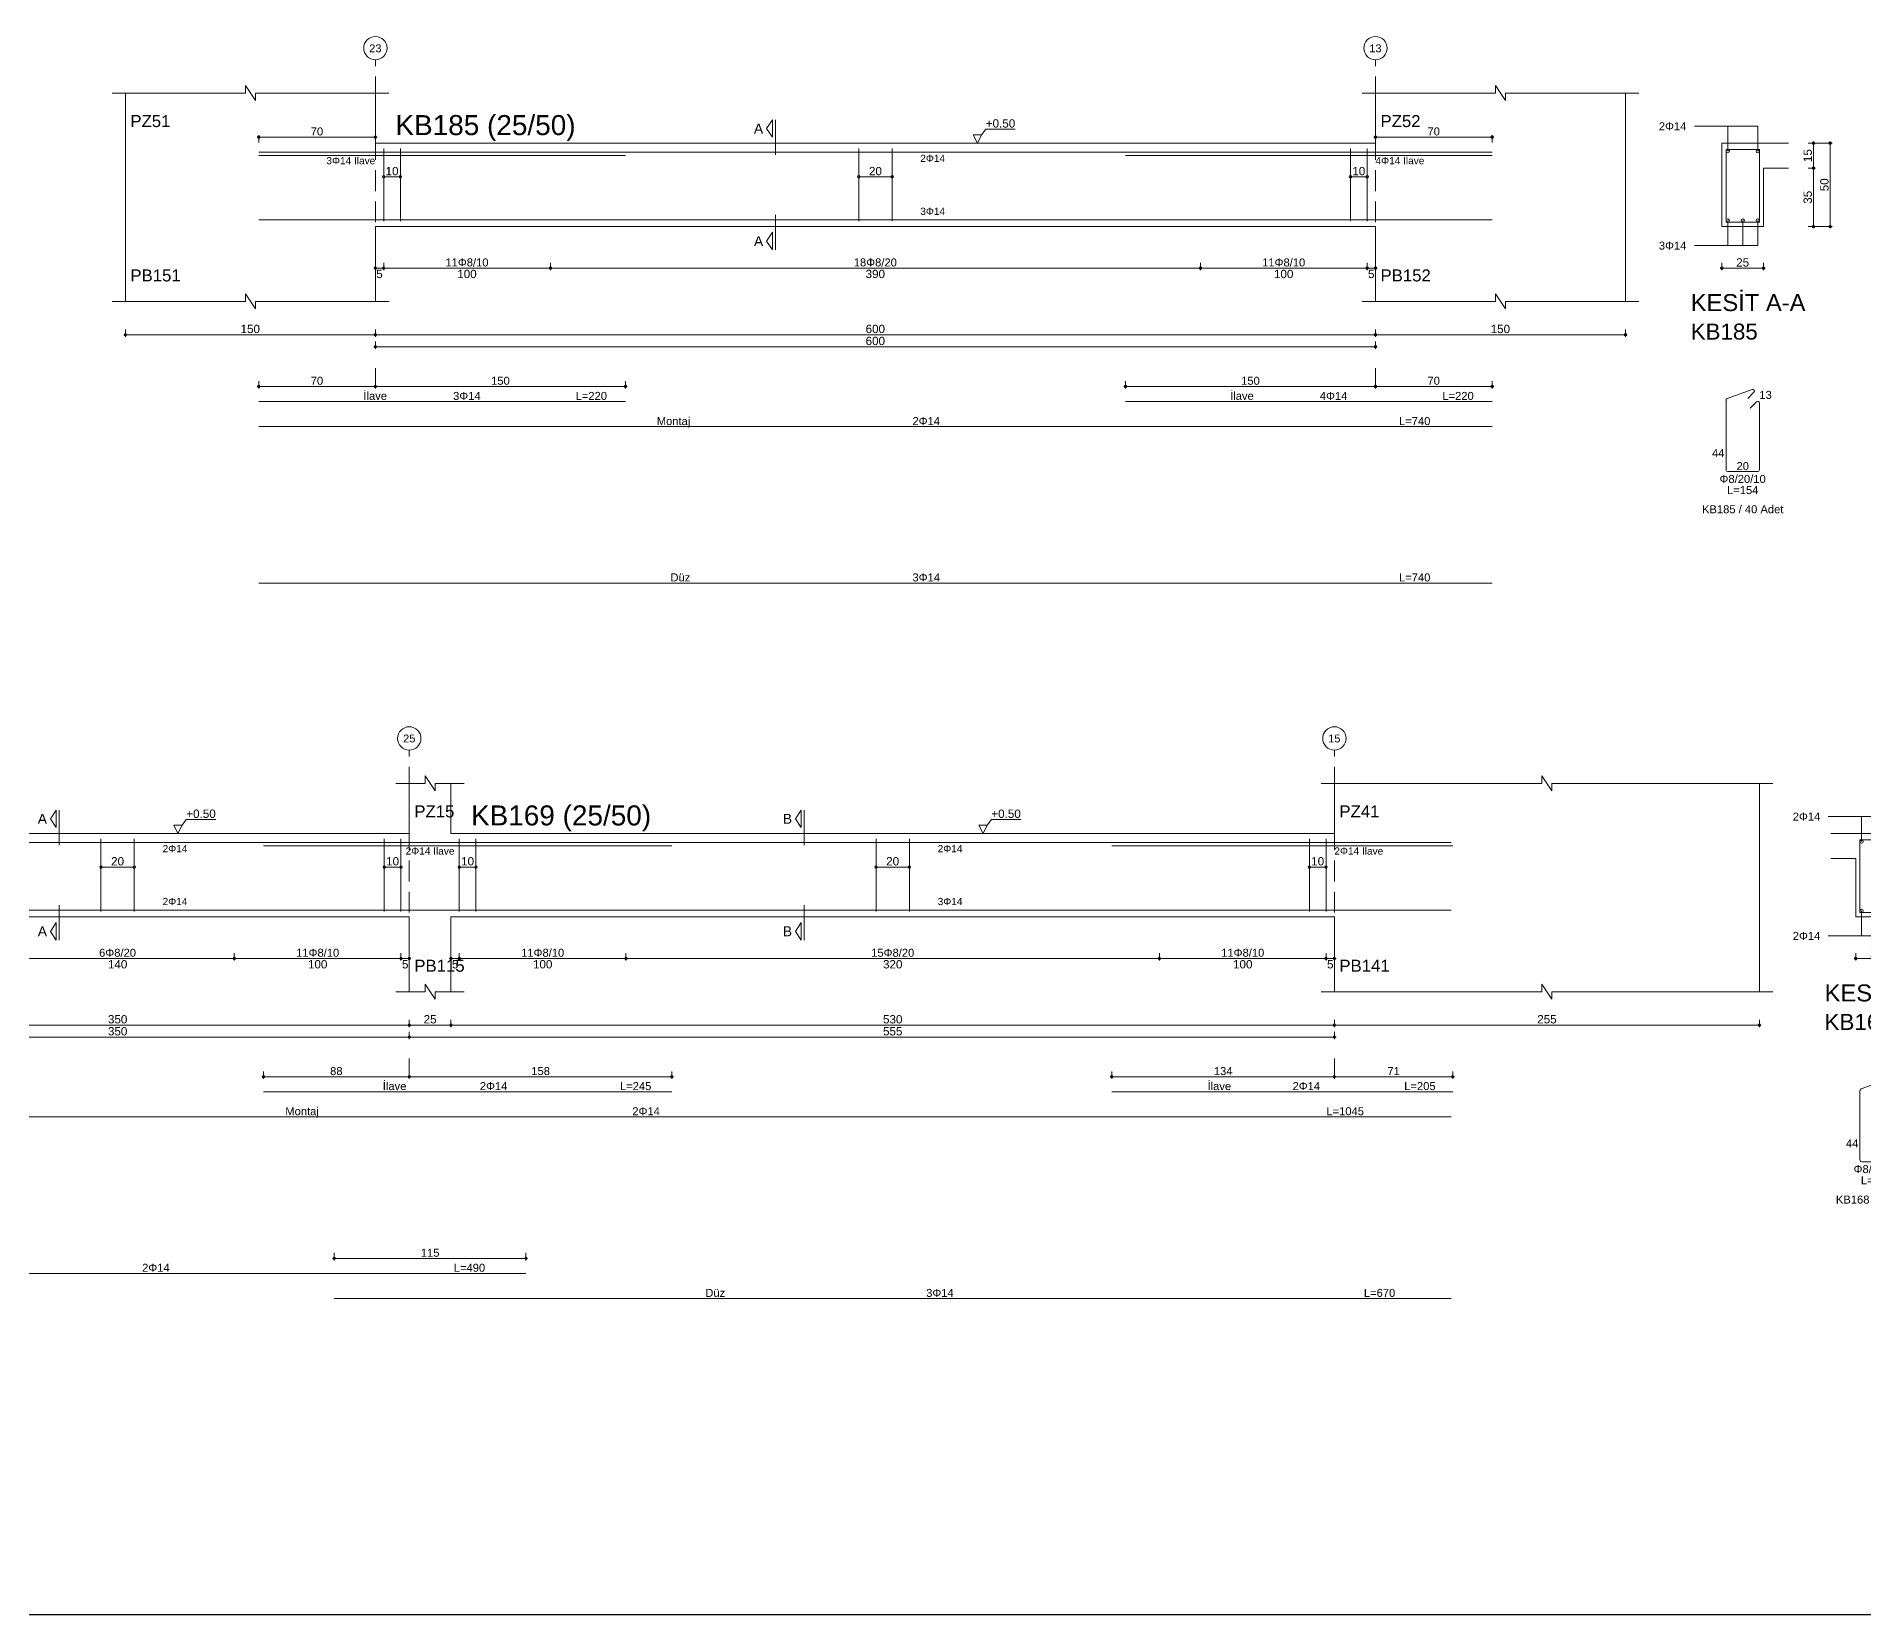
# Model space of a CAD drawing. Header units: millimetres. Extents: x 2232 to 85269, y -3593 to 5869.
# Drawn here: x 15720 to 17364, y -3593 to -2173 of the extents above; entities that cross this region are included whole.
import ezdxf

# ---------------------------------------------------------------- set-up
doc = ezdxf.new("R2010")
doc.units = ezdxf.units.MM
doc.linetypes.add('DASHDOT2', pattern=[12.7, 6.35, -3.175, 0, -3.175])
doc.linetypes.add('DASHED4', pattern=[18.75, 12.5, -6.25])
doc.layers.add('aks', color=251, linetype='DASHDOT2', lineweight=35)
for name, color, linetype in [('Donatı Topl. Uzun. Yazısı', 7, 'Continuous'), ('Donatı Uz. Yazısı', 7, 'Continuous'), ('Donatı Yazısı', 7, 'Continuous'), ('Donatı Çizgisi', 7, 'Continuous'), ('Kiriş', 7, 'Continuous'), ('Standart', 7, 'Continuous'), ('Ölçülendirme', 7, 'Continuous')]:
    doc.layers.add(name, color=color, linetype=linetype)
doc.styles.add('arial_1_18', font='arial.ttf', dxfattribs={"height": 0.2})

# ---------------------------------------------------------------- blocks, each defined once
blk = doc.blocks.new('IDE757Entity7369')
at = {"layer": 'aks', "color": 30, "linetype": 'DASHED4', "lineweight": 5}
for points in [[(19962.8, 2031.9), (19962.8, 2166.9)], [(20312.8, 2031.9), (20312.8, 2166.9)], [(20867.8, 2031.9), (20867.8, 2166.9)], [(20312.8, 1970.9), (20312.8, 1981.9)], [(20867.8, 1970.9), (20867.8, 1981.9)]]:
    blk.add_lwpolyline(points, dxfattribs=at)
at = {"layer": 'aks', "color": 1, "linetype": 'Continuous', "lineweight": 5}
for centre in [(19962.8, 2173.9), (20312.8, 2173.9), (20867.8, 2173.9)]:
    blk.add_circle(centre, 7, dxfattribs=at)
at = {"layer": 'Donatı Çizgisi', "color": 5, "linetype": 'Continuous', "lineweight": 5}
for points in [[(19892.8, 2111.5), (20937.8, 2111.5)], [(19967.8, 2070.1), (19967.8, 2113.7)], [(19977.8, 2070.1), (19977.8, 2113.7)], [(20127.8, 2070.1), (20127.8, 2113.7)], [(20147.8, 2070.1), (20147.8, 2113.7)], [(20225.3, 2109.5), (20470.3, 2109.5)], [(20297.8, 2070.1), (20297.8, 2113.7)], [(20307.8, 2070.1), (20307.8, 2113.7)], [(20342.8, 2070.1), (20342.8, 2113.7)], [(20352.8, 2070.1), (20352.8, 2113.7)], [(20592.8, 2070.1), (20592.8, 2113.7)], [(20612.8, 2070.1), (20612.8, 2113.7)], [(20734.3, 2109.5), (20938.8, 2109.5)], [(20852.8, 2070.1), (20852.8, 2113.7)], [(20862.8, 2070.1), (20862.8, 2113.7)], [(21183.1, 2069.4), (21183.1, 2113)], [(21183.1, 2113), (21203.1, 2113)], [(21203.1, 2069.4), (21203.1, 2113)], [(21302.2, 2069.4), (21302.2, 2113)], [(21302.2, 2113), (21322.2, 2113)], [(21322.2, 2069.4), (21322.2, 2113)], [(19892.8, 2070.9), (20937.8, 2070.9)], [(21183.1, 2069.4), (21203.1, 2069.4)], [(21302.2, 2069.4), (21322.2, 2069.4)], [(21183.1, 1920.8), (21183.1, 1962.7)], [(21183.8, 1963.6), (21198.8, 1969.1)], [(21196.2, 1963.8), (21199.9, 1967.4)], [(21302.2, 1920.8), (21302.2, 1962.7)], [(21302.9, 1963.6), (21317.9, 1969.1)], [(21315.3, 1963.8), (21319, 1967.4)], [(20225.3, 1961.9), (20470.3, 1961.9)], [(20734.3, 1961.9), (20938.8, 1961.9)], [(21197.6, 1957.9), (21201.4, 1961.7)], [(21203.1, 1920.8), (21203.1, 1960.9)], [(21316.7, 1957.9), (21320.5, 1961.7)], [(21322.2, 1920.8), (21322.2, 1960.9)], [(19892.8, 1946.8), (20937.8, 1946.8)], [(21184.2, 1919.8), (21202.1, 1919.8)], [(21303.2, 1919.8), (21321.2, 1919.8)], [(19892.8, 1852.9), (20382.8, 1852.9)], [(20267.8, 1837.8), (20937.8, 1837.8)]]:
    blk.add_lwpolyline(points, dxfattribs=at)
for centre in [(21184.1, 2112), (21202.1, 2112), (21303.2, 2112), (21321.2, 2112), (21184.1, 2070.4), (21202.1, 2070.4), (21303.2, 2070.4), (21312.2, 2070.4), (21321.2, 2070.4)]:
    blk.add_circle(centre, 1, dxfattribs=at)
for centre, start, end in [((21184.2, 1962.7), 110, 180), ((21199.2, 1968.1), 315, 110), ((21202.1, 1960.9), 0, 135), ((21303.2, 1962.7), 110, 180), ((21318.2, 1968.1), 315, 110), ((21321.2, 1960.9), 0, 135), ((21184.2, 1920.8), 180, 270), ((21202.1, 1920.8), 270, 0), ((21303.2, 1920.8), 180, 270), ((21321.2, 1920.8), 270, 0)]:
    blk.add_arc(centre, 1.02, start, end, dxfattribs=at)
at = {"layer": 'Kiriş', "color": 1, "linetype": 'Continuous', "lineweight": 5}
for points in [[(19884.8, 2146.9), (19884.8, 2151.4)], [(19890.8, 2142.4), (19884.8, 2151.4)], [(20322.3, 2146.9), (20322.3, 2151.4)], [(20328.3, 2142.4), (20322.3, 2151.4)], [(20992.3, 2146.9), (20992.3, 2151.4)], [(20998.3, 2142.4), (20992.3, 2151.4)], [(19804.8, 2146.9), (19884.8, 2146.9)], [(19812.8, 2021.9), (19812.8, 2146.9)], [(19890.8, 2142.4), (19890.8, 2146.9)], [(19890.8, 2146.9), (19970.8, 2146.9)], [(19962.8, 2116.9), (19962.8, 2146.9)], [(20304.8, 2146.9), (20322.3, 2146.9)], [(20312.8, 2116.9), (20312.8, 2146.9)], [(20328.3, 2146.9), (20345.8, 2146.9)], [(20328.3, 2142.4), (20328.3, 2146.9)], [(20337.8, 2116.9), (20337.8, 2146.9)], [(20859.8, 2146.9), (20992.3, 2146.9)], [(20867.8, 2116.9), (20867.8, 2146.9)], [(20998.3, 2146.9), (21130.8, 2146.9)], [(20998.3, 2142.4), (20998.3, 2146.9)], [(21122.8, 2021.9), (21122.8, 2146.9)], [(19962.8, 2116.9), (20312.8, 2116.9)], [(20337.8, 2116.9), (20867.8, 2116.9)], [(21165.6, 2116.9), (21220.6, 2116.9)], [(21299.7, 2066.9), (21299.7, 2116.9)], [(21299.7, 2116.9), (21339.7, 2116.9)], [(21165.6, 2101.9), (21180.6, 2101.9)], [(21180.6, 2066.9), (21180.6, 2101.9)], [(21205.6, 2101.9), (21220.6, 2101.9)], [(21205.6, 2066.9), (21205.6, 2101.9)], [(21324.7, 2101.9), (21339.7, 2101.9)], [(21324.7, 2066.9), (21324.7, 2101.9)], [(19962.8, 2066.9), (20312.8, 2066.9)], [(19962.8, 2021.9), (19962.8, 2066.9)], [(20312.8, 2021.9), (20312.8, 2066.9)], [(20337.8, 2066.9), (20867.8, 2066.9)], [(20337.8, 2021.9), (20337.8, 2066.9)], [(20867.8, 2021.9), (20867.8, 2066.9)], [(21180.6, 2066.9), (21205.6, 2066.9)], [(21299.7, 2066.9), (21324.7, 2066.9)], [(19804.8, 2021.9), (19884.8, 2021.9)], [(19890.8, 2017.4), (19884.8, 2026.4)], [(19884.8, 2021.9), (19884.8, 2026.4)], [(19890.8, 2021.9), (19970.8, 2021.9)], [(19890.8, 2017.4), (19890.8, 2021.9)], [(20304.8, 2021.9), (20322.3, 2021.9)], [(20328.3, 2017.4), (20322.3, 2026.4)], [(20322.3, 2021.9), (20322.3, 2026.4)], [(20328.3, 2021.9), (20345.8, 2021.9)], [(20328.3, 2017.4), (20328.3, 2021.9)], [(20859.8, 2021.9), (20992.3, 2021.9)], [(20998.3, 2017.4), (20992.3, 2026.4)], [(20992.3, 2021.9), (20992.3, 2026.4)], [(20998.3, 2021.9), (21130.8, 2021.9)], [(20998.3, 2017.4), (20998.3, 2021.9)]]:
    blk.add_lwpolyline(points, dxfattribs=at)
at = {"layer": 'Ölçülendirme', "color": 1, "linetype": 'Continuous', "lineweight": 5}
for points in [[(20097.5, 2125.6), (20101, 2130.9)], [(20101, 2120.4), (20101, 2130.9)], [(20102.8, 2109.9), (20102.8, 2130.9)], [(20544.5, 2125.6), (20548, 2130.9)], [(20548, 2120.4), (20548, 2130.9)], [(20549.8, 2109.9), (20549.8, 2130.9)], [(21164.1, 2127), (21202.1, 2127)], [(21184.1, 2112), (21184.1, 2127)], [(21202.1, 2112), (21202.1, 2127)], [(21283.2, 2127), (21321.2, 2127)], [(21303.2, 2112), (21303.2, 2127)], [(21321.2, 2112), (21321.2, 2127)], [(19891.8, 2120.5), (19963.8, 2120.5)], [(19892.8, 2117.3), (19892.8, 2121.8)], [(19962.8, 2117.3), (19962.8, 2121.8)], [(20101, 2120.4), (20097.5, 2125.6)], [(20174, 2116.9), (20171.5, 2121.9)], [(20171.5, 2121.9), (20176.5, 2121.9)], [(20176.5, 2121.9), (20174, 2116.9)], [(20174, 2116.9), (20174, 2116.9)], [(20176.5, 2121.9), (20179, 2125.2)], [(20179, 2125.2), (20196.7, 2125.2)], [(20548, 2120.4), (20544.5, 2125.6)], [(20657, 2116.9), (20654.5, 2121.9)], [(20654.5, 2121.9), (20659.5, 2121.9)], [(20659.5, 2121.9), (20657, 2116.9)], [(20657, 2116.9), (20657, 2116.9)], [(20659.5, 2121.9), (20662, 2125.2)], [(20662, 2125.2), (20679.7, 2125.2)], [(21232.4, 2116.9), (21246.9, 2116.9)], [(21235.6, 2065.9), (21235.6, 2117.9)], [(21245.6, 2065.9), (21245.6, 2117.9)], [(21351.5, 2116.9), (21366, 2116.9)], [(21354.7, 2065.9), (21354.7, 2117.9)], [(21364.7, 2065.9), (21364.7, 2117.9)], [(19967.8, 2096.7), (19977.8, 2096.7)], [(20127.8, 2096.7), (20147.8, 2096.7)], [(20297.8, 2096.7), (20307.8, 2096.7)], [(20342.8, 2096.7), (20352.8, 2096.7)], [(20592.8, 2096.7), (20612.8, 2096.7)], [(20852.8, 2096.7), (20862.8, 2096.7)], [(21232.4, 2101.9), (21236.9, 2101.9)], [(21351.5, 2101.9), (21356, 2101.9)], [(20102.8, 2052.9), (20102.8, 2073.9)], [(20549.8, 2052.9), (20549.8, 2073.9)], [(20097.5, 2058.1), (20101, 2063.4)], [(20101, 2052.9), (20101, 2063.4)], [(20544.5, 2058.1), (20548, 2063.4)], [(20548, 2052.9), (20548, 2063.4)], [(21184.1, 2055.4), (21184.1, 2070.4)], [(21202.1, 2055.4), (21202.1, 2070.4)], [(21232.4, 2066.9), (21246.9, 2066.9)], [(21303.2, 2055.4), (21303.2, 2070.4)], [(21312.2, 2055.4), (21312.2, 2070.4)], [(21321.2, 2055.4), (21321.2, 2070.4)], [(21351.5, 2066.9), (21366, 2066.9)], [(20101, 2052.9), (20097.5, 2058.1)], [(20548, 2052.9), (20544.5, 2058.1)], [(21164.1, 2055.4), (21202.1, 2055.4)], [(21283.2, 2055.4), (21321.2, 2055.4)], [(19961.8, 2041.9), (20313.8, 2041.9)], [(19962.8, 2040.6), (19962.8, 2045.1)], [(19967.8, 2040.6), (19967.8, 2045.1)], [(20067.8, 2040.6), (20067.8, 2045.1)], [(20207.8, 2040.6), (20207.8, 2045.1)], [(20307.8, 2040.6), (20307.8, 2045.1)], [(20312.8, 2040.6), (20312.8, 2045.1)], [(20336.8, 2041.9), (20868.8, 2041.9)], [(20337.8, 2040.6), (20337.8, 2045.1)], [(20342.8, 2040.6), (20342.8, 2045.1)], [(20442.8, 2040.6), (20442.8, 2045.1)], [(20762.8, 2040.6), (20762.8, 2045.1)], [(20862.8, 2040.6), (20862.8, 2045.1)], [(20867.8, 2040.6), (20867.8, 2045.1)], [(21179.6, 2041.9), (21206.6, 2041.9)], [(21180.6, 2040.6), (21180.6, 2045.1)], [(21205.6, 2040.6), (21205.6, 2045.1)], [(21298.7, 2041.9), (21325.7, 2041.9)], [(21299.7, 2040.6), (21299.7, 2045.1)], [(21324.7, 2040.6), (21324.7, 2045.1)], [(19811.8, 2001.9), (21123.8, 2001.9)], [(19812.8, 2000.6), (19812.8, 2005.1)], [(19962.8, 2000.6), (19962.8, 2005.1)], [(19962.8, 1993.4), (19962.8, 1997.9)], [(20312.8, 2000.6), (20312.8, 2005.1)], [(20312.8, 1993.4), (20312.8, 1997.9)], [(20337.8, 2000.6), (20337.8, 2005.1)], [(20867.8, 2000.6), (20867.8, 2005.1)], [(20867.8, 1993.4), (20867.8, 1997.9)], [(21122.8, 2000.6), (21122.8, 2005.1)], [(19961.8, 1994.7), (20868.8, 1994.7)], [(20225.3, 1969.6), (20225.3, 1974.1)], [(20312.8, 1969.6), (20312.8, 1974.1)], [(20312.8, 1969.6), (20312.8, 1974.1)], [(20470.3, 1969.6), (20470.3, 1974.1)], [(20734.3, 1969.6), (20734.3, 1974.1)], [(20867.8, 1969.6), (20867.8, 1974.1)], [(20867.8, 1969.6), (20867.8, 1974.1)], [(20938.8, 1969.6), (20938.8, 1974.1)], [(20224.3, 1970.9), (20313.8, 1970.9)], [(20311.8, 1970.9), (20471.3, 1970.9)], [(20733.3, 1970.9), (20868.8, 1970.9)], [(20866.8, 1970.9), (20939.8, 1970.9)], [(20267.8, 1860.7), (20267.8, 1865.2)], [(20382.8, 1860.7), (20382.8, 1865.2)], [(20266.8, 1861.9), (20383.8, 1861.9)]]:
    blk.add_lwpolyline(points, dxfattribs=at)
for centre in [(19892.8, 2120.5), (19962.8, 2120.5), (21235.6, 2116.9), (21245.6, 2116.9), (21354.7, 2116.9), (21364.7, 2116.9), (19967.8, 2096.7), (19977.8, 2096.7), (20127.8, 2096.7), (20147.8, 2096.7), (20297.8, 2096.7), (20307.8, 2096.7), (20342.8, 2096.7), (20352.8, 2096.7), (20592.8, 2096.7), (20612.8, 2096.7), (20852.8, 2096.7), (20862.8, 2096.7), (21235.6, 2101.9), (21354.7, 2101.9), (21235.6, 2066.9), (21245.6, 2066.9), (21354.7, 2066.9), (21364.7, 2066.9), (19962.8, 2041.9), (19967.8, 2041.9), (19967.8, 2041.9), (20067.8, 2041.9), (20067.8, 2041.9), (20207.8, 2041.9), (20207.8, 2041.9), (20307.8, 2041.9), (20307.8, 2041.9), (20312.8, 2041.9), (20337.8, 2041.9), (20342.8, 2041.9), (20342.8, 2041.9), (20442.8, 2041.9), (20442.8, 2041.9), (20762.8, 2041.9), (20762.8, 2041.9), (20862.8, 2041.9), (20862.8, 2041.9), (20867.8, 2041.9), (21180.6, 2041.9), (21205.6, 2041.9), (21299.7, 2041.9), (21324.7, 2041.9), (19812.8, 2001.9), (19962.8, 2001.9), (19962.8, 2001.9), (19962.8, 1994.7), (20312.8, 2001.9), (20312.8, 2001.9), (20312.8, 1994.7), (20312.8, 1994.7), (20337.8, 2001.9), (20337.8, 2001.9), (20867.8, 2001.9), (20867.8, 2001.9), (20867.8, 1994.7), (21122.8, 2001.9), (20225.3, 1970.9), (20312.8, 1970.9), (20312.8, 1970.9), (20470.3, 1970.9), (20734.3, 1970.9), (20867.8, 1970.9), (20867.8, 1970.9), (20938.8, 1970.9), (20267.8, 1861.9), (20382.8, 1861.9)]:
    blk.add_circle(centre, 0.75, dxfattribs=at)
at = {"layer": 'aks', "color": 1, "linetype": 'Continuous', "lineweight": 5, "style": 'arial_1_18'}
for s, p in [('27', (19959.1, 2171.5)), ('25', (20309.1, 2171.5)), ('15', (20864.1, 2171.5))]:
    blk.add_text(s, height=4.73, dxfattribs=at).set_placement(p)
at = {"layer": 'Donatı Topl. Uzun. Yazısı', "color": 1, "linetype": 'Continuous', "lineweight": 5, "style": 'arial_1_18'}
for s, p in [('L=245', (20439.2, 1962.9)), ('L=205', (20909.7, 1962.9)), ('L=1045', (20863, 1947.8)), ('L=154', (21183.7, 1906.4)), ('L=154', (21302.8, 1906.4)), ('L=490', (20339.5, 1853.9)), ('L=670', (20885.5, 1838.8))]:
    blk.add_text(s, height=4.8, dxfattribs=at).set_placement(p)
at = {"layer": 'Donatı Uz. Yazısı', "color": 1, "linetype": 'Continuous', "lineweight": 5, "style": 'arial_1_18'}
for s, p in [('13', (21203.1, 1963.4)), ('13', (21322.2, 1963.4)), ('44', (21174.7, 1928.5)), ('44', (21293.8, 1928.5)), ('20', (21189.4, 1920.8)), ('20', (21308.5, 1920.8))]:
    blk.add_text(s, height=4.8, dxfattribs=at).set_placement(p)
at = {"layer": 'Donatı Yazısı', "color": 5, "linetype": 'Continuous', "lineweight": 5, "style": 'arial_1_18'}
for s, height, p in [('2Φ14', 4.8, (21142.8, 2124.6)), ('2Φ14', 4.8, (21261.9, 2124.6)), ('2Φ14 İlave', 4.32, (20310.6, 2104.2)), ('2Φ14 İlave', 4.32, (20867.8, 2104.2)), ('2Φ14', 4.8, (21142.8, 2053)), ('3Φ14', 4.8, (21261.9, 2053)), ('2Φ14', 4.8, (20355.1, 1962.9)), ('2Φ14', 4.8, (20842.7, 1962.9)), ('2Φ14', 4.8, (20446.6, 1947.8)), ('Φ8/20/10', 4.8, (21179.3, 1913.1)), ('Φ8/20/10', 4.8, (21298.4, 1913.1)), ('KB168 / 28 Adet', 4.8, (21168.7, 1894.8)), ('KB169 / 37 Adet', 4.8, (21287.8, 1894.8)), ('2Φ14', 4.8, (20152.5, 1853.9)), ('3Φ14', 4.8, (20622.9, 1838.8))]:
    blk.add_text(s, height=height, dxfattribs=at).set_placement(p)
for s, p in [('2Φ14', (20164.8, 2105.6)), ('2Φ14', (20629.8, 2105.6)), ('2Φ14', (20164.8, 2073.9)), ('3Φ14', (20629.8, 2073.9))]:
    blk.add_text(s, height=4.32, rotation=360, dxfattribs=at).set_placement(p)
at = {"layer": 'Donatı Yazısı', "color": 1, "linetype": 'Continuous', "lineweight": 5, "style": 'arial_1_18'}
for s, p in [('İlave', (20296.9, 1962.9)), ('İlave', (20791.7, 1962.9)), ('Montaj', (20238.4, 1947.8)), ('Düz', (20052.4, 1853.9)), ('Düz', (20490.4, 1838.8))]:
    blk.add_text(s, height=4.8, dxfattribs=at).set_placement(p)
at = {"layer": 'Kiriş', "color": 1, "linetype": 'Continuous', "lineweight": 5, "style": 'arial_1_18'}
for s, height, p in [('PZ40', 7.2, (19815.8, 2126.5)), ('KB168 (25/50)', 12, (19974.8, 2121.7)), ('PZ15', 7.2, (20315.8, 2126.5)), ('KB169 (25/50)', 12, (20349.8, 2121.7)), ('PZ41', 7.2, (20870.8, 2126.5)), ('PB140', 7.2, (19815.8, 2033.9)), ('PB115', 7.2, (20315.8, 2033.9)), ('PB141', 7.2, (20870.8, 2033.9)), ('KESİT A-A', 10.2, (21161.9, 2016.1)), ('KESİT B-B', 10.2, (21281, 2016.1)), ('KB168', 9.6, (21161.9, 1999)), ('KB169', 9.6, (21281, 1999))]:
    blk.add_text(s, height=height, dxfattribs=at).set_placement(p)
at = {"layer": 'Ölçülendirme', "color": 1, "linetype": 'Continuous', "lineweight": 5, "style": 'arial_1_18'}
for s, height, p in [('70', 4.8, (19924.1, 2121.5)), ('A', 5.95, (20089.9, 2122.7)), ('+0.50', 5, (20179, 2126.2)), ('B', 5.95, (20536.9, 2122.7)), ('+0.50', 5, (20662, 2126.2)), ('A', 5.95, (20089.9, 2055.2)), ('B', 5.95, (20536.9, 2055.2)), ('5', 5, (19963.4, 2035.9)), ('100', 5, (20012, 2035.9)), ('140', 5, (20132, 2035.9)), ('100', 5, (20252, 2035.9)), ('5', 5, (20308.4, 2035.9)), ('5', 5, (20338.4, 2035.9)), ('100', 5, (20387, 2035.9)), ('320', 5, (20597, 2035.9)), ('100', 5, (20807, 2035.9)), ('5', 5, (20863.4, 2035.9)), ('25', 5, (21189.2, 2042.9)), ('25', 5, (21308.3, 2042.9)), ('150', 5, (19882, 2002.9)), ('350', 5, (20132, 2002.9)), ('25', 5, (20321.4, 2002.9)), ('530', 5, (20597, 2002.9)), ('255', 5, (20989.5, 2002.9)), ('350', 5, (20132, 1995.7)), ('555', 5, (20597, 1995.7))]:
    blk.add_text(s, height=height, dxfattribs=at).set_placement(p)
for s, rotation, p in [('15', 90, (21234.7, 2105.5)), ('15', 90, (21353.8, 2105.5)), ('10', 360, (19968.9, 2097.7)), ('20', 360, (20133.9, 2097.7)), ('10', 360, (20298.9, 2097.7)), ('10', 360, (20343.9, 2097.7)), ('20', 360, (20598.9, 2097.7)), ('10', 360, (20853.9, 2097.7)), ('50', 90, (21244.7, 2088)), ('50', 90, (21363.8, 2088)), ('35', 90, (21234.7, 2080.5)), ('35', 90, (21353.8, 2080.5))]:
    blk.add_text(s, height=5, rotation=rotation, dxfattribs=at).set_placement(p)
at = {"layer": 'Ölçülendirme', "color": 5, "linetype": 'Continuous', "lineweight": 5, "style": 'arial_1_18'}
for s, p in [('11Φ8/10', (20004.9, 2042.9)), ('6Φ8/20', (20126.7, 2042.9)), ('11Φ8/10', (20244.9, 2042.9)), ('11Φ8/10', (20379.9, 2042.9)), ('15Φ8/20', (20589.9, 2042.9)), ('11Φ8/10', (20799.9, 2042.9)), ('88', (20265.3, 1971.9)), ('158', (20386, 1971.9)), ('134', (20795.5, 1971.9)), ('71', (20899.6, 1971.9)), ('115', (20319.7, 1862.9))]:
    blk.add_text(s, height=4.8, dxfattribs=at).set_placement(p)
blk = doc.blocks.new('IDE757Entity7377')
at = {"layer": 'aks', "color": 30, "linetype": 'DASHED4', "lineweight": 5}
for points in [[(13652, 1678.9), (13652, 1813.9)], [(14252, 1678.9), (14252, 1813.9)], [(13652, 1617.9), (13652, 1628.9)], [(14252, 1617.9), (14252, 1628.9)]]:
    blk.add_lwpolyline(points, dxfattribs=at)
at = {"layer": 'aks', "color": 1, "linetype": 'Continuous', "lineweight": 5}
for centre in [(13652, 1820.9), (14252, 1820.9)]:
    blk.add_circle(centre, 7, dxfattribs=at)
at = {"layer": 'Donatı Çizgisi', "color": 5, "linetype": 'Continuous', "lineweight": 5}
for points in [[(13582, 1758.5), (14322, 1758.5)], [(13582, 1756.5), (13802, 1756.5)], [(13657, 1717.1), (13657, 1760.7)], [(13667, 1717.1), (13667, 1760.7)], [(13942, 1717.1), (13942, 1760.7)], [(13962, 1717.1), (13962, 1760.7)], [(14102, 1756.5), (14322, 1756.5)], [(14237, 1717.1), (14237, 1760.7)], [(14247, 1717.1), (14247, 1760.7)], [(14462.3, 1716.4), (14462.3, 1760)], [(14462.3, 1760), (14482.3, 1760)], [(14482.3, 1716.4), (14482.3, 1760)], [(13582, 1717.9), (14322, 1717.9)], [(14462.3, 1716.4), (14482.3, 1716.4)], [(14463, 1610.6), (14478, 1616.1)], [(14475.4, 1610.7), (14479, 1614.4)], [(13582, 1608.9), (13802, 1608.9)], [(14102, 1608.9), (14322, 1608.9)], [(14462.3, 1567.8), (14462.3, 1609.6)], [(14476.8, 1604.8), (14480.6, 1608.6)], [(14482.3, 1567.8), (14482.3, 1607.9)], [(13582, 1593.8), (14322, 1593.8)], [(14463.3, 1566.8), (14481.3, 1566.8)], [(13582, 1499.9), (14322, 1499.9)]]:
    blk.add_lwpolyline(points, dxfattribs=at)
for centre in [(14463.3, 1759), (14481.3, 1759), (14463.3, 1717.4), (14472.3, 1717.4), (14481.3, 1717.4)]:
    blk.add_circle(centre, 1, dxfattribs=at)
for centre, start, end in [((14478.3, 1615.1), 315, 110), ((14463.3, 1609.6), 110, 180), ((14481.3, 1607.9), 0, 135), ((14463.3, 1567.8), 180, 270), ((14481.3, 1567.8), 270, 0)]:
    blk.add_arc(centre, 1.02, start, end, dxfattribs=at)
at = {"layer": 'Kiriş', "color": 1, "linetype": 'Continuous', "lineweight": 5}
for points in [[(13574, 1793.9), (13574, 1798.4)], [(13580, 1789.4), (13574, 1798.4)], [(14324, 1793.9), (14324, 1798.4)], [(14330, 1789.4), (14324, 1798.4)], [(13494, 1793.9), (13574, 1793.9)], [(13502, 1668.9), (13502, 1793.9)], [(13580, 1789.4), (13580, 1793.9)], [(13580, 1793.9), (13660, 1793.9)], [(13652, 1763.9), (13652, 1793.9)], [(14244, 1793.9), (14324, 1793.9)], [(14252, 1763.9), (14252, 1793.9)], [(14330, 1793.9), (14410, 1793.9)], [(14330, 1789.4), (14330, 1793.9)], [(14402, 1668.9), (14402, 1793.9)], [(13652, 1763.9), (14252, 1763.9)], [(14459.8, 1713.8), (14459.8, 1763.9)], [(14459.8, 1763.9), (14499.8, 1763.9)], [(14484.8, 1748.9), (14499.8, 1748.9)], [(14484.8, 1713.8), (14484.8, 1748.9)], [(13652, 1713.8), (14252, 1713.8)], [(13652, 1668.9), (13652, 1713.8)], [(14252, 1668.9), (14252, 1713.8)], [(14459.8, 1713.8), (14484.8, 1713.8)], [(13494, 1668.9), (13574, 1668.9)], [(13580, 1664.4), (13574, 1673.4)], [(13574, 1668.9), (13574, 1673.4)], [(13580, 1668.9), (13660, 1668.9)], [(13580, 1664.4), (13580, 1668.9)], [(14244, 1668.9), (14324, 1668.9)], [(14330, 1664.4), (14324, 1673.4)], [(14324, 1668.9), (14324, 1673.4)], [(14330, 1668.9), (14410, 1668.9)], [(14330, 1664.4), (14330, 1668.9)]]:
    blk.add_lwpolyline(points, dxfattribs=at)
at = {"layer": 'Ölçülendirme', "color": 1, "linetype": 'Continuous', "lineweight": 5}
for points in [[(13886.7, 1772.6), (13890.2, 1777.9)], [(13890.2, 1767.4), (13890.2, 1777.9)], [(13892, 1756.9), (13892, 1777.9)], [(13581, 1767.5), (13653, 1767.5)], [(13582, 1764.2), (13582, 1768.7)], [(13652, 1764.2), (13652, 1768.7)], [(13890.2, 1767.4), (13886.7, 1772.6)], [(14013.2, 1763.9), (14010.7, 1768.9)], [(14010.7, 1768.9), (14015.7, 1768.9)], [(14015.7, 1768.9), (14013.2, 1763.9)], [(14015.7, 1768.9), (14018.2, 1772.2)], [(14018.2, 1772.2), (14035.9, 1772.2)], [(14251, 1767.5), (14323, 1767.5)], [(14252, 1764.2), (14252, 1768.7)], [(14322, 1764.2), (14322, 1768.7)], [(14443.3, 1774), (14481.3, 1774)], [(14463.3, 1759), (14463.3, 1774)], [(14481.3, 1759), (14481.3, 1774)], [(14514.8, 1712.9), (14514.8, 1764.9)], [(14524.8, 1712.9), (14524.8, 1764.9)], [(14013.2, 1763.9), (14013.2, 1763.9)], [(14511.5, 1763.9), (14526, 1763.9)], [(13657, 1743.7), (13667, 1743.7)], [(13942, 1743.7), (13962, 1743.7)], [(14237, 1743.7), (14247, 1743.7)], [(14511.5, 1748.9), (14516, 1748.9)], [(13892, 1699.9), (13892, 1720.9)], [(13886.7, 1705.1), (13890.2, 1710.4)], [(13890.2, 1699.9), (13890.2, 1710.4)], [(14463.3, 1702.4), (14463.3, 1717.4)], [(14472.3, 1702.4), (14472.3, 1717.4)], [(14481.3, 1702.4), (14481.3, 1717.4)], [(14511.5, 1713.8), (14526, 1713.8)], [(13890.2, 1699.9), (13886.7, 1705.1)], [(14443.3, 1702.4), (14481.3, 1702.4)], [(13651, 1688.9), (14253, 1688.9)], [(13652, 1687.6), (13652, 1692.1)], [(13657, 1687.6), (13657, 1692.1)], [(13757, 1687.6), (13757, 1692.1)], [(14147, 1687.6), (14147, 1692.1)], [(14247, 1687.6), (14247, 1692.1)], [(14252, 1687.6), (14252, 1692.1)], [(14458.8, 1688.9), (14485.8, 1688.9)], [(14459.8, 1687.6), (14459.8, 1692.1)], [(14484.8, 1687.6), (14484.8, 1692.1)], [(13501, 1648.9), (14403, 1648.9)], [(13502, 1647.6), (13502, 1652.1)], [(13652, 1647.6), (13652, 1652.1)], [(13652, 1640.4), (13652, 1644.9)], [(14252, 1647.6), (14252, 1652.1)], [(14252, 1640.4), (14252, 1644.9)], [(14402, 1647.6), (14402, 1652.1)], [(13651, 1641.7), (14253, 1641.7)], [(13581, 1617.9), (13653, 1617.9)], [(13582, 1616.6), (13582, 1621.1)], [(13651, 1617.9), (13803, 1617.9)], [(13652, 1616.6), (13652, 1621.1)], [(13652, 1616.6), (13652, 1621.1)], [(13802, 1616.6), (13802, 1621.1)], [(14101, 1617.9), (14253, 1617.9)], [(14102, 1616.6), (14102, 1621.1)], [(14251, 1617.9), (14323, 1617.9)], [(14252, 1616.6), (14252, 1621.1)], [(14252, 1616.6), (14252, 1621.1)], [(14322, 1616.6), (14322, 1621.1)]]:
    blk.add_lwpolyline(points, dxfattribs=at)
for centre in [(13582, 1767.5), (13652, 1767.5), (14252, 1767.5), (14322, 1767.5), (14514.8, 1763.9), (14524.8, 1763.9), (13657, 1743.7), (13667, 1743.7), (13942, 1743.7), (13962, 1743.7), (14237, 1743.7), (14247, 1743.7), (14514.8, 1748.9), (14514.8, 1713.8), (14524.8, 1713.8), (13652, 1688.9), (13657, 1688.9), (13657, 1688.9), (13757, 1688.9), (13757, 1688.9), (14147, 1688.9), (14147, 1688.9), (14247, 1688.9), (14247, 1688.9), (14252, 1688.9), (14459.8, 1688.9), (14484.8, 1688.9), (13502, 1648.9), (13652, 1648.9), (13652, 1648.9), (14252, 1648.9), (14252, 1648.9), (14402, 1648.9), (13652, 1641.7), (14252, 1641.7), (13582, 1617.9), (13652, 1617.9), (13652, 1617.9), (13802, 1617.9), (14102, 1617.9), (14252, 1617.9), (14252, 1617.9), (14322, 1617.9)]:
    blk.add_circle(centre, 0.75, dxfattribs=at)
at = {"layer": 'aks', "color": 1, "linetype": 'Continuous', "lineweight": 5, "style": 'arial_1_18'}
for s, p in [('23', (13648.3, 1818.4)), ('13', (14248.3, 1818.4))]:
    blk.add_text(s, height=4.73, dxfattribs=at).set_placement(p)
at = {"layer": 'Donatı Topl. Uzun. Yazısı', "color": 1, "linetype": 'Continuous', "lineweight": 5, "style": 'arial_1_18'}
for s, p in [('L=220', (13772.1, 1609.8)), ('L=220', (14292.1, 1609.8)), ('L=740', (14266.1, 1594.7)), ('L=154', (14462.9, 1553.3)), ('L=740', (14266.1, 1500.9))]:
    blk.add_text(s, height=4.8, dxfattribs=at).set_placement(p)
at = {"layer": 'Donatı Uz. Yazısı', "color": 1, "linetype": 'Continuous', "lineweight": 5, "style": 'arial_1_18'}
for s, p in [('13', (14482.3, 1610.4)), ('44', (14453.9, 1575.5)), ('20', (14468.6, 1567.7))]:
    blk.add_text(s, height=4.8, dxfattribs=at).set_placement(p)
at = {"layer": 'Donatı Yazısı', "color": 5, "linetype": 'Continuous', "lineweight": 5, "style": 'arial_1_18'}
for s, height, p in [('2Φ14', 4.8, (14422, 1771.6)), ('3Φ14 İlave', 4.32, (13622.6, 1751.2)), ('4Φ14 İlave', 4.32, (14252, 1751.2)), ('3Φ14', 4.8, (14422, 1700)), ('3Φ14', 4.8, (13698.6, 1609.8)), ('4Φ14', 4.8, (14218.6, 1609.8)), ('2Φ14', 4.8, (13974.2, 1594.7)), ('Φ8/20/10', 4.8, (14458.4, 1560)), ('KB185 / 40 Adet', 4.8, (14447.9, 1541.8)), ('3Φ14', 4.8, (13974.2, 1500.9))]:
    blk.add_text(s, height=height, dxfattribs=at).set_placement(p)
for s, p in [('2Φ14', (13978.9, 1752.6)), ('3Φ14', (13978.9, 1720.8))]:
    blk.add_text(s, height=4.32, rotation=360, dxfattribs=at).set_placement(p)
at = {"layer": 'Donatı Yazısı', "color": 1, "linetype": 'Continuous', "lineweight": 5, "style": 'arial_1_18'}
for s, p in [('İlave', (13644.8, 1609.8)), ('İlave', (14164.8, 1609.8)), ('Montaj', (13820.8, 1594.7)), ('Düz', (13829, 1500.9))]:
    blk.add_text(s, height=4.8, dxfattribs=at).set_placement(p)
at = {"layer": 'Kiriş', "color": 1, "linetype": 'Continuous', "lineweight": 5, "style": 'arial_1_18'}
for s, height, p in [('PZ51', 7.2, (13505, 1773.5)), ('KB185 (25/50)', 12, (13664, 1768.7)), ('PZ52', 7.2, (14255, 1773.5)), ('PB151', 7.2, (13505, 1680.9)), ('PB152', 7.2, (14255, 1680.9)), ('KESİT A-A', 10.2, (14441.1, 1663.1)), ('KB185', 9.6, (14441.1, 1646))]:
    blk.add_text(s, height=height, dxfattribs=at).set_placement(p)
at = {"layer": 'Ölçülendirme', "color": 1, "linetype": 'Continuous', "lineweight": 5, "style": 'arial_1_18'}
for s, height, p in [('+0.50', 5, (14018.2, 1773.2)), ('70', 4.8, (13613.2, 1768.5)), ('A', 5.95, (13879.1, 1769.6)), ('70', 4.8, (14283.2, 1768.5)), ('A', 5.95, (13879.1, 1702.1)), ('25', 5, (14468.4, 1689.8)), ('5', 5, (13652.5, 1682.9)), ('100', 5, (13701.1, 1682.9)), ('390', 5, (13946.1, 1682.9)), ('100', 5, (14191.1, 1682.9)), ('5', 5, (14247.5, 1682.9)), ('150', 5, (13571.1, 1649.9)), ('600', 5, (13946.1, 1649.9)), ('600', 5, (13946.1, 1642.7)), ('150', 5, (14321.1, 1649.9))]:
    blk.add_text(s, height=height, dxfattribs=at).set_placement(p)
for s, rotation, p in [('15', 90, (14513.8, 1752.5)), ('10', 360, (13658.1, 1744.6)), ('20', 360, (13948.1, 1744.6)), ('10', 360, (14238.1, 1744.6)), ('35', 90, (14513.8, 1727.5)), ('50', 90, (14523.8, 1735))]:
    blk.add_text(s, height=5, rotation=rotation, dxfattribs=at).set_placement(p)
at = {"layer": 'Ölçülendirme', "color": 5, "linetype": 'Continuous', "lineweight": 5, "style": 'arial_1_18'}
for s, p in [('11Φ8/10', (13694, 1689.9)), ('18Φ8/20', (13939, 1689.9)), ('11Φ8/10', (14184, 1689.9)), ('70', (13613.2, 1618.9)), ('150', (13721.4, 1618.9)), ('150', (14171.4, 1618.9)), ('70', (14283.2, 1618.9))]:
    blk.add_text(s, height=4.8, dxfattribs=at).set_placement(p)

msp = doc.modelspace()

# ---------------------------------------------------------------- linework, layer by layer
msp.add_line((3332.4, -3593.4), (85269.2, -3593.4))

# ---------------------------------------------------------------- block references
at = {"layer": 'Standart', "xscale": 1.5, "yscale": 1.5, "zscale": 1.5}
for name, p in [('IDE757Entity7377', (-4452.7, -4915)), ('IDE757Entity7369', (-14413.4, -6065.8))]:
    msp.add_blockref(name, p, dxfattribs=at)

doc.saveas('drawing.dxf')
